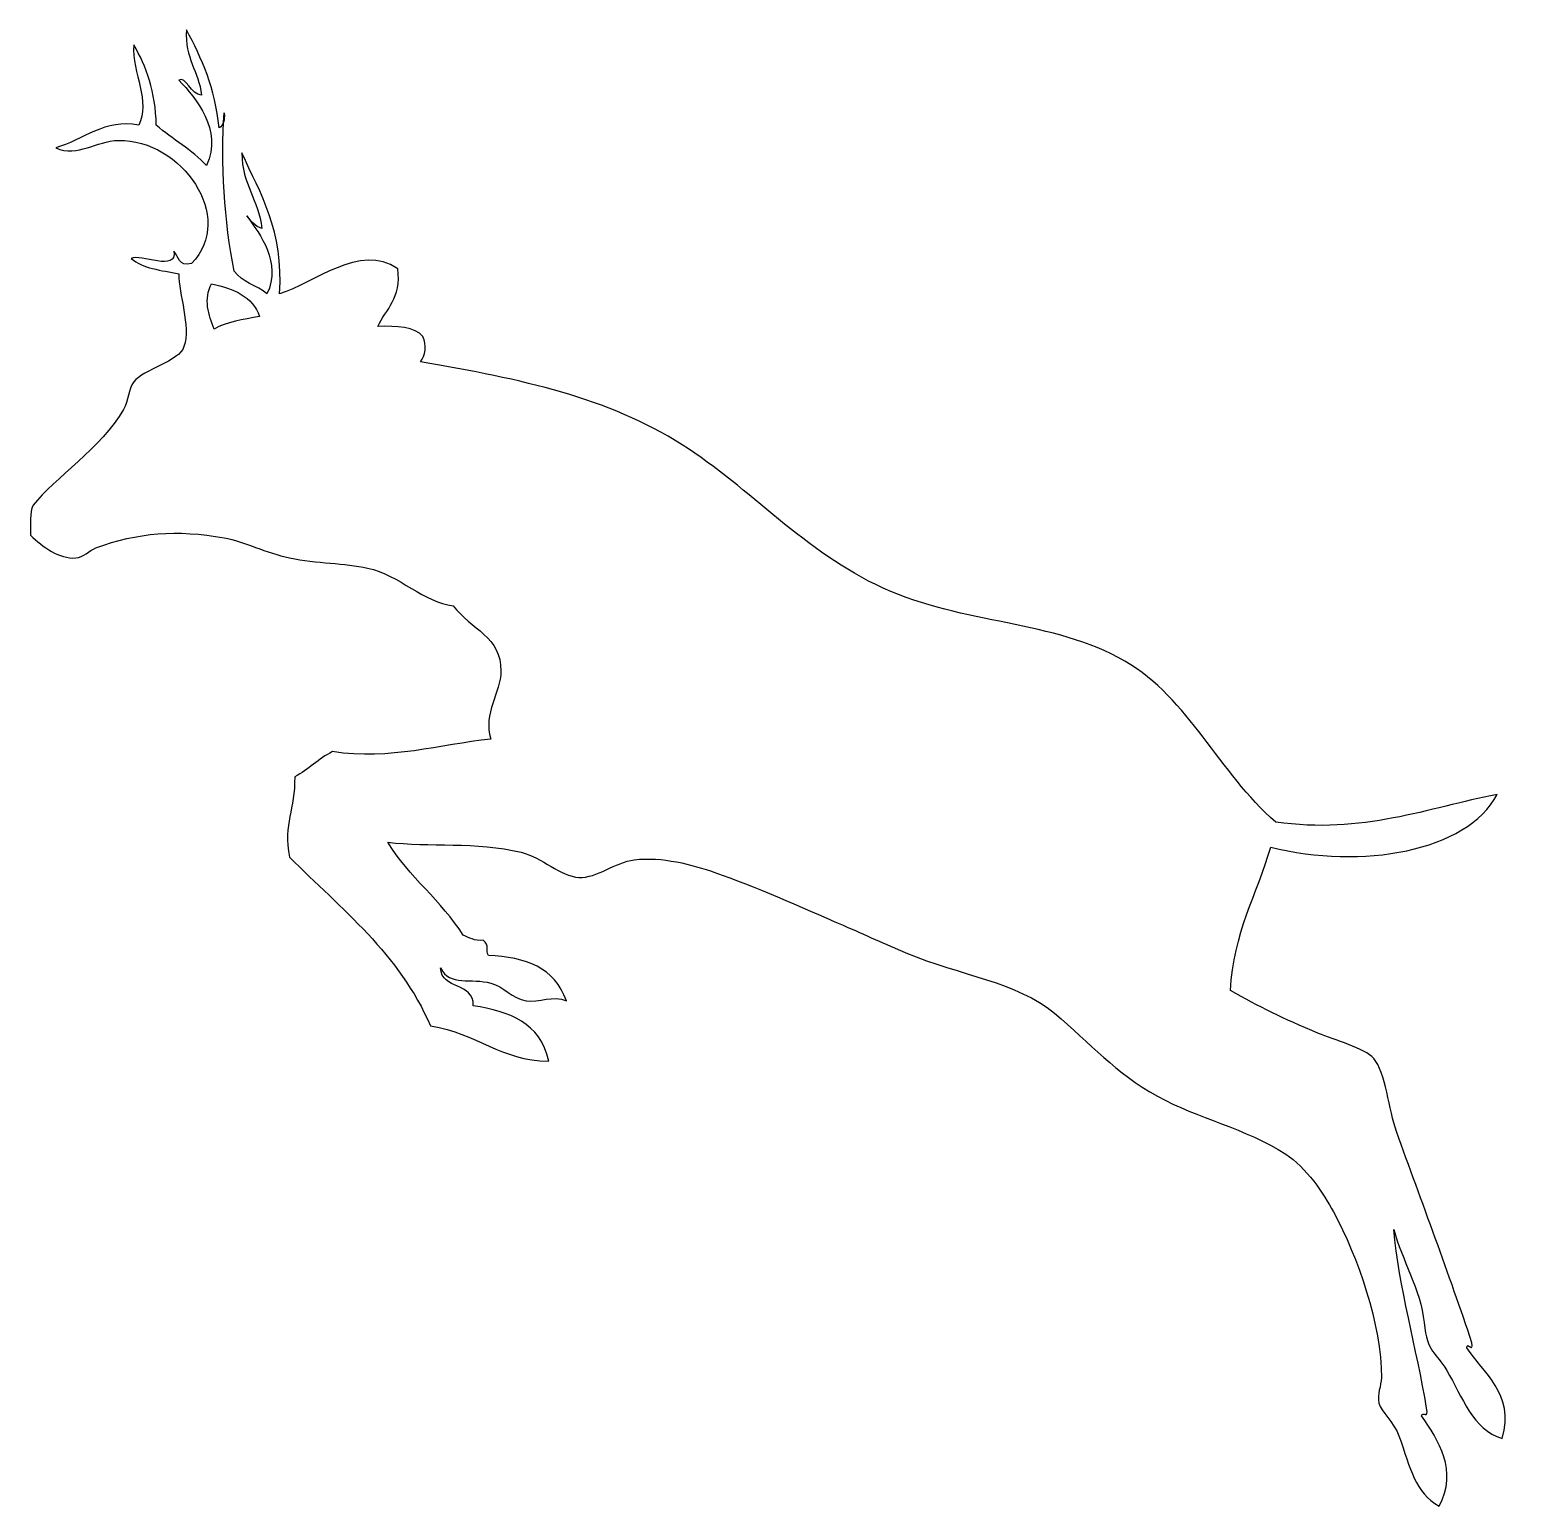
# Model space of a CAD drawing. Header units: centimetres. Extents: x -8.1 to 8.2, y -8.1 to 8.1.
import ezdxf

# ---------------------------------------------------------------- set-up
doc = ezdxf.new("R2010")
doc.units = ezdxf.units.CM
doc.header["$MEASUREMENT"] = 0
doc.layers.add('Camada 1', color=7, linetype='Continuous')

msp = doc.modelspace()

# ---------------------------------------------------------------- linework, layer by layer
at = {"layer": 'Camada 1'}
for points, knots in [([(-6.43661, 7.52029), (-6.36205, 7.56606), (-6.30942, 7.35516), (-6.18915, 7.35535), (-6.18915, 7.35535), (-6.22031, 7.61739), (-6.37517, 7.7559), (-6.35411, 8.0702), (-6.35411, 8.0702), (-6.18755, 7.76013), (-6.04182, 7.42925), (-5.99663, 6.99784), (-5.99663, 6.99784), (-5.94861, 7.02313), (-5.93593, 7.08378), (-5.94162, 7.16281), (-5.94162, 7.16281), (-5.98387, 6.62772), (-5.94051, 5.96554), (-5.83166, 5.4305), (-5.83166, 5.4305), (-5.75057, 5.30998), (-5.58367, 5.27527), (-5.47421, 5.18301), (-5.47421, 5.18301), (-5.31303, 5.52565), (-5.54885, 5.82912), (-5.69416, 6.03542), (-5.69416, 6.03542), (-5.64743, 5.98137), (-5.60981, 5.91813), (-5.52919, 5.898), (-5.52919, 5.898), (-5.56536, 6.2101), (-5.74681, 6.37695), (-5.74916, 6.72284), (-5.74916, 6.72284), (-5.54506, 6.27622), (-5.2923, 5.87824), (-5.3367, 5.18307), (-5.3367, 5.18307), (-4.96401, 5.29475), (-4.46043, 5.74224), (-4.04445, 5.4581), (-4.04445, 5.4581), (-4.004, 5.13348), (-4.17166, 5.01704), (-4.26437, 4.82567), (-4.26437, 4.82567), (-4.05344, 4.83498), (-3.86144, 4.82533), (-3.76947, 4.71571), (-3.76947, 4.71571), (-3.72452, 4.62483), (-3.74177, 4.50566), (-3.79701, 4.4407), (-3.79701, 4.4407), (-2.68343, 4.2488), (-1.74593, 4.04676), (-0.93734, 3.53334), (-0.93734, 3.53334), (-0.18256, 3.05407), (0.39039, 2.3642), (1.26233, 1.96608), (1.26233, 1.96608), (2.14128, 1.56473), (3.12211, 1.62014), (3.90205, 1.16863), (3.90205, 1.16863), (4.60915, 0.75932), (4.92612, -0.04901), (5.55183, -0.59114), (5.55183, -0.59114), (6.49496, -0.72875), (7.22315, -0.43519), (7.97152, -0.28867), (7.97152, -0.28867), (7.64513, -0.91404), (6.4893, -1.11322), (5.49685, -0.8661), (5.49685, -0.8661), (5.34657, -1.3849), (5.09061, -1.79799), (5.05687, -2.43336), (5.05687, -2.43336), (5.37813, -2.61002), (5.62025, -2.73715), (6.01929, -2.90083), (6.01929, -2.90083), (6.18672, -2.96944), (6.52639, -3.0644), (6.62415, -3.17576), (6.62415, -3.17576), (6.75329, -3.32279), (6.78843, -3.74239), (6.87164, -3.97319), (6.87164, -3.97319), (7.14559, -4.73268), (7.45513, -5.55445), (7.69656, -6.28287), (7.69656, -6.28287), (7.71656, -6.40336), (7.64195, -6.26072), (7.64158, -6.33788), (7.64158, -6.33788), (7.81284, -6.60778), (8.17075, -6.83352), (8.02652, -7.32777), (8.02652, -7.32777), (7.70555, -7.23474), (7.59239, -6.87449), (7.4216, -6.58538), (7.4216, -6.58538), (7.30402, -6.38615), (7.20946, -6.39747), (7.17416, -6.06293), (7.17416, -6.06293), (7.13566, -5.69863), (6.92942, -5.37599), (6.8442, -5.04558), (6.8442, -5.04558), (6.89532, -5.65441), (7.09413, -6.35368), (7.20165, -6.99783), (7.20165, -6.99783), (7.22522, -7.12528), (7.15828, -7.02662), (7.14662, -7.0803), (7.14662, -7.0803), (7.32955, -7.34949), (7.54773, -7.68167), (7.33905, -8.07019), (7.33905, -8.07019), (7.07, -7.91501), (7.02967, -7.66604), (6.89915, -7.3002), (6.89915, -7.3002), (6.84396, -7.14558), (6.70079, -7.03898), (6.6792, -6.94275), (6.6792, -6.94275), (6.65682, -6.84343), (6.70643, -6.7545), (6.70669, -6.66779), (6.70669, -6.66779), (6.7083, -6.07925), (6.44991, -5.3458), (6.18424, -4.85299), (6.18424, -4.85299), (6.07798, -4.65598), (5.88497, -4.36491), (5.66179, -4.22064), (5.66179, -4.22064), (5.22327, -3.93703), (4.69651, -3.83078), (4.2595, -3.58818), (4.2595, -3.58818), (3.79354, -3.32963), (3.53325, -3.01602), (3.13216, -2.68084), (3.13216, -2.68084), (2.72028, -2.33667), (2.10925, -2.27023), (1.50992, -2.02097), (1.50992, -2.02097), (1.28606, -1.92778), (1.06592, -1.82348), (0.82248, -1.71845), (0.82248, -1.71845), (0.35242, -1.51559), (-0.14844, -1.29025), (-0.57986, -1.14102), (-0.57986, -1.14102), (-0.82383, -1.05667), (-1.15729, -0.96629), (-1.45971, -1.00357), (-1.45971, -1.00357), (-1.66915, -1.02942), (-1.86868, -1.20563), (-2.06465, -1.19603), (-2.06465, -1.19603), (-2.26565, -1.18624), (-2.46409, -0.9783), (-2.697, -0.92105), (-2.697, -0.92105), (-3.18582, -0.80101), (-3.70318, -0.86758), (-4.15433, -0.81106), (-4.15433, -0.81106), (-3.92142, -1.19227), (-3.56547, -1.45043), (-3.32941, -1.82844), (-3.32941, -1.82844), (-3.26218, -1.85291), (-3.21011, -1.89252), (-3.10941, -1.88342), (-3.10941, -1.88342), (-3.03768, -1.94121), (-3.08599, -1.99068), (-3.05448, -2.04836), (-3.05448, -2.04836), (-2.64525, -2.06709), (-2.32963, -2.18311), (-2.20202, -2.54332), (-2.20202, -2.54332), (-2.34603, -2.48135), (-2.50103, -2.5651), (-2.642, -2.54332), (-2.642, -2.54332), (-2.78974, -2.52049), (-2.8919, -2.38782), (-3.02694, -2.35089), (-3.02694, -2.35089), (-3.23699, -2.29337), (-3.48134, -2.38886), (-3.57688, -2.18592), (-3.57688, -2.18592), (-3.56614, -2.4318), (-3.21027, -2.33255), (-3.21943, -2.59838), (-3.21943, -2.59838), (-2.82102, -2.66556), (-2.48934, -2.77753), (-2.39451, -3.20324), (-2.39451, -3.20324), (-2.92127, -3.20073), (-3.17498, -2.89955), (-3.68684, -2.8183), (-3.68684, -2.8183), (-4.02934, -2.03352), (-4.66157, -1.53833), (-5.22664, -0.97603), (-5.22664, -0.97603), (-5.3007, -0.59932), (-5.16385, -0.46062), (-5.17161, -0.09613), (-5.17161, -0.09613), (-5.01995, -0.01871), (-4.91097, 0.10141), (-4.7592, 0.17883), (-4.7592, 0.17883), (-4.11883, 0.08276), (-3.59339, 0.25601), (-3.02692, 0.31633), (-3.02692, 0.31633), (-3.11661, 0.60102), (-2.91974, 0.82142), (-2.91696, 1.05872), (-2.91696, 1.05872), (-2.91251, 1.43472), (-3.24184, 1.51732), (-3.43941, 1.77362), (-3.43941, 1.77362), (-3.7491, 1.80598), (-4.03012, 2.10879), (-4.37429, 2.18611), (-4.37429, 2.18611), (-4.62305, 2.24191), (-4.93267, 2.23434), (-5.22665, 2.29607), (-5.22665, 2.29607), (-5.47996, 2.34925), (-5.7274, 2.47813), (-5.94153, 2.51602), (-5.94153, 2.51602), (-6.45958, 2.6077), (-6.89088, 2.57537), (-7.34387, 2.40601), (-7.34387, 2.40601), (-7.41869, 2.37807), (-7.48206, 2.30166), (-7.56382, 2.29608), (-7.56382, 2.29608), (-7.74739, 2.28346), (-7.92156, 2.4148), (-8.05875, 2.54354), (-8.05875, 2.54354), (-8.05923, 2.66316), (-8.06785, 2.79095), (-8.03129, 2.87353), (-8.03129, 2.87353), (-7.79396, 3.16992), (-7.28715, 3.49805), (-7.04143, 3.91834), (-7.04143, 3.91834), (-6.98576, 4.01362), (-6.99333, 4.14088), (-6.93144, 4.22081), (-6.93144, 4.22081), (-6.82447, 4.35892), (-6.43556, 4.44311), (-6.3815, 4.60575), (-6.3815, 4.60575), (-6.30549, 4.83456), (-6.44299, 5.17781), (-6.43648, 5.4032), (-6.43648, 5.4032), (-6.63029, 5.43852), (-6.83518, 5.46273), (-6.95893, 5.56814), (-6.95893, 5.56814), (-6.86318, 5.62754), (-6.4467, 5.4145), (-6.49146, 5.65064), (-6.49146, 5.65064), (-6.44315, 5.58902), (-6.44095, 5.48117), (-6.299, 5.51316), (-6.299, 5.51316), (-5.80814, 6.02066), (-6.4097, 6.86968), (-7.09643, 6.8605), (-7.09643, 6.8605), (-7.34509, 6.85717), (-7.53622, 6.67299), (-7.78384, 6.77803), (-7.78384, 6.77803), (-7.49219, 6.86166), (-7.24211, 7.10429), (-6.87645, 7.02547), (-6.87645, 7.02547), (-6.74249, 7.28606), (-6.94844, 7.5889), (-6.93143, 7.90537), (-6.93143, 7.90537), (-6.79054, 7.67045), (-6.69368, 7.39155), (-6.68394, 7.02547), (-6.68394, 7.02547), (-6.50609, 6.87336), (-6.29416, 6.75538), (-6.13406, 6.58555), (-6.13406, 6.58555), (-5.95854, 6.98092), (-6.24849, 7.31297), (-6.43651, 7.52043), (-6.43651, 7.52043), (-6.43651, 7.52043), (-6.43661, 7.52029), (-6.43661, 7.52029)], [0, 0, 0, 0, 0.01162791, 0.01162791, 0.01162791, 0.01162791, 0.02325581, 0.02325581, 0.02325581, 0.02325581, 0.03488372, 0.03488372, 0.03488372, 0.03488372, 0.04651163, 0.04651163, 0.04651163, 0.04651163, 0.05813953, 0.05813953, 0.05813953, 0.05813953, 0.06976744, 0.06976744, 0.06976744, 0.06976744, 0.08139535, 0.08139535, 0.08139535, 0.08139535, 0.09302326, 0.09302326, 0.09302326, 0.09302326, 0.10465116, 0.10465116, 0.10465116, 0.10465116, 0.11627907, 0.11627907, 0.11627907, 0.11627907, 0.12790698, 0.12790698, 0.12790698, 0.12790698, 0.13953488, 0.13953488, 0.13953488, 0.13953488, 0.15116279, 0.15116279, 0.15116279, 0.15116279, 0.1627907, 0.1627907, 0.1627907, 0.1627907, 0.1744186, 0.1744186, 0.1744186, 0.1744186, 0.18604651, 0.18604651, 0.18604651, 0.18604651, 0.19767442, 0.19767442, 0.19767442, 0.19767442, 0.20930233, 0.20930233, 0.20930233, 0.20930233, 0.22093023, 0.22093023, 0.22093023, 0.22093023, 0.23255814, 0.23255814, 0.23255814, 0.23255814, 0.24418605, 0.24418605, 0.24418605, 0.24418605, 0.25581395, 0.25581395, 0.25581395, 0.25581395, 0.26744186, 0.26744186, 0.26744186, 0.26744186, 0.27906977, 0.27906977, 0.27906977, 0.27906977, 0.29069767, 0.29069767, 0.29069767, 0.29069767, 0.30232558, 0.30232558, 0.30232558, 0.30232558, 0.31395349, 0.31395349, 0.31395349, 0.31395349, 0.3255814, 0.3255814, 0.3255814, 0.3255814, 0.3372093, 0.3372093, 0.3372093, 0.3372093, 0.34883721, 0.34883721, 0.34883721, 0.34883721, 0.36046512, 0.36046512, 0.36046512, 0.36046512, 0.37209302, 0.37209302, 0.37209302, 0.37209302, 0.38372093, 0.38372093, 0.38372093, 0.38372093, 0.39534884, 0.39534884, 0.39534884, 0.39534884, 0.40697674, 0.40697674, 0.40697674, 0.40697674, 0.41860465, 0.41860465, 0.41860465, 0.41860465, 0.43023256, 0.43023256, 0.43023256, 0.43023256, 0.44186047, 0.44186047, 0.44186047, 0.44186047, 0.45348837, 0.45348837, 0.45348837, 0.45348837, 0.46511628, 0.46511628, 0.46511628, 0.46511628, 0.47674419, 0.47674419, 0.47674419, 0.47674419, 0.48837209, 0.48837209, 0.48837209, 0.48837209, 0.5, 0.5, 0.5, 0.5, 0.51162791, 0.51162791, 0.51162791, 0.51162791, 0.52325581, 0.52325581, 0.52325581, 0.52325581, 0.53488372, 0.53488372, 0.53488372, 0.53488372, 0.54651163, 0.54651163, 0.54651163, 0.54651163, 0.55813953, 0.55813953, 0.55813953, 0.55813953, 0.56976744, 0.56976744, 0.56976744, 0.56976744, 0.58139535, 0.58139535, 0.58139535, 0.58139535, 0.59302326, 0.59302326, 0.59302326, 0.59302326, 0.60465116, 0.60465116, 0.60465116, 0.60465116, 0.61627907, 0.61627907, 0.61627907, 0.61627907, 0.62790698, 0.62790698, 0.62790698, 0.62790698, 0.63953488, 0.63953488, 0.63953488, 0.63953488, 0.65116279, 0.65116279, 0.65116279, 0.65116279, 0.6627907, 0.6627907, 0.6627907, 0.6627907, 0.6744186, 0.6744186, 0.6744186, 0.6744186, 0.68604651, 0.68604651, 0.68604651, 0.68604651, 0.69767442, 0.69767442, 0.69767442, 0.69767442, 0.70930233, 0.70930233, 0.70930233, 0.70930233, 0.72093023, 0.72093023, 0.72093023, 0.72093023, 0.73255814, 0.73255814, 0.73255814, 0.73255814, 0.74418605, 0.74418605, 0.74418605, 0.74418605, 0.75581395, 0.75581395, 0.75581395, 0.75581395, 0.76744186, 0.76744186, 0.76744186, 0.76744186, 0.77906977, 0.77906977, 0.77906977, 0.77906977, 0.79069767, 0.79069767, 0.79069767, 0.79069767, 0.80232558, 0.80232558, 0.80232558, 0.80232558, 0.81395349, 0.81395349, 0.81395349, 0.81395349, 0.8255814, 0.8255814, 0.8255814, 0.8255814, 0.8372093, 0.8372093, 0.8372093, 0.8372093, 0.84883721, 0.84883721, 0.84883721, 0.84883721, 0.86046512, 0.86046512, 0.86046512, 0.86046512, 0.87209302, 0.87209302, 0.87209302, 0.87209302, 0.88372093, 0.88372093, 0.88372093, 0.88372093, 0.89534884, 0.89534884, 0.89534884, 0.89534884, 0.90697674, 0.90697674, 0.90697674, 0.90697674, 0.91860465, 0.91860465, 0.91860465, 0.91860465, 0.93023256, 0.93023256, 0.93023256, 0.93023256, 0.94186047, 0.94186047, 0.94186047, 0.94186047, 0.95348837, 0.95348837, 0.95348837, 0.95348837, 0.96511628, 0.96511628, 0.96511628, 0.96511628, 0.97674419, 0.97674419, 0.97674419, 0.97674419, 1, 1, 1, 1]), ([(-6.05167, 4.79815), (-5.91761, 4.87485), (-5.73322, 4.90128), (-5.55671, 4.93563), (-5.55671, 4.93563), (-5.63103, 5.15468), (-5.83852, 5.24043), (-6.07913, 5.29311), (-6.07913, 5.29311), (-6.17134, 5.12883), (-6.11305, 4.95058), (-6.05167, 4.79815)], [0, 0, 0, 0, 0.25, 0.25, 0.25, 0.25, 0.5, 0.5, 0.5, 0.5, 1, 1, 1, 1])]:
    msp.add_open_spline(points, degree=3, knots=knots, dxfattribs=at)

doc.saveas('drawing.dxf')
